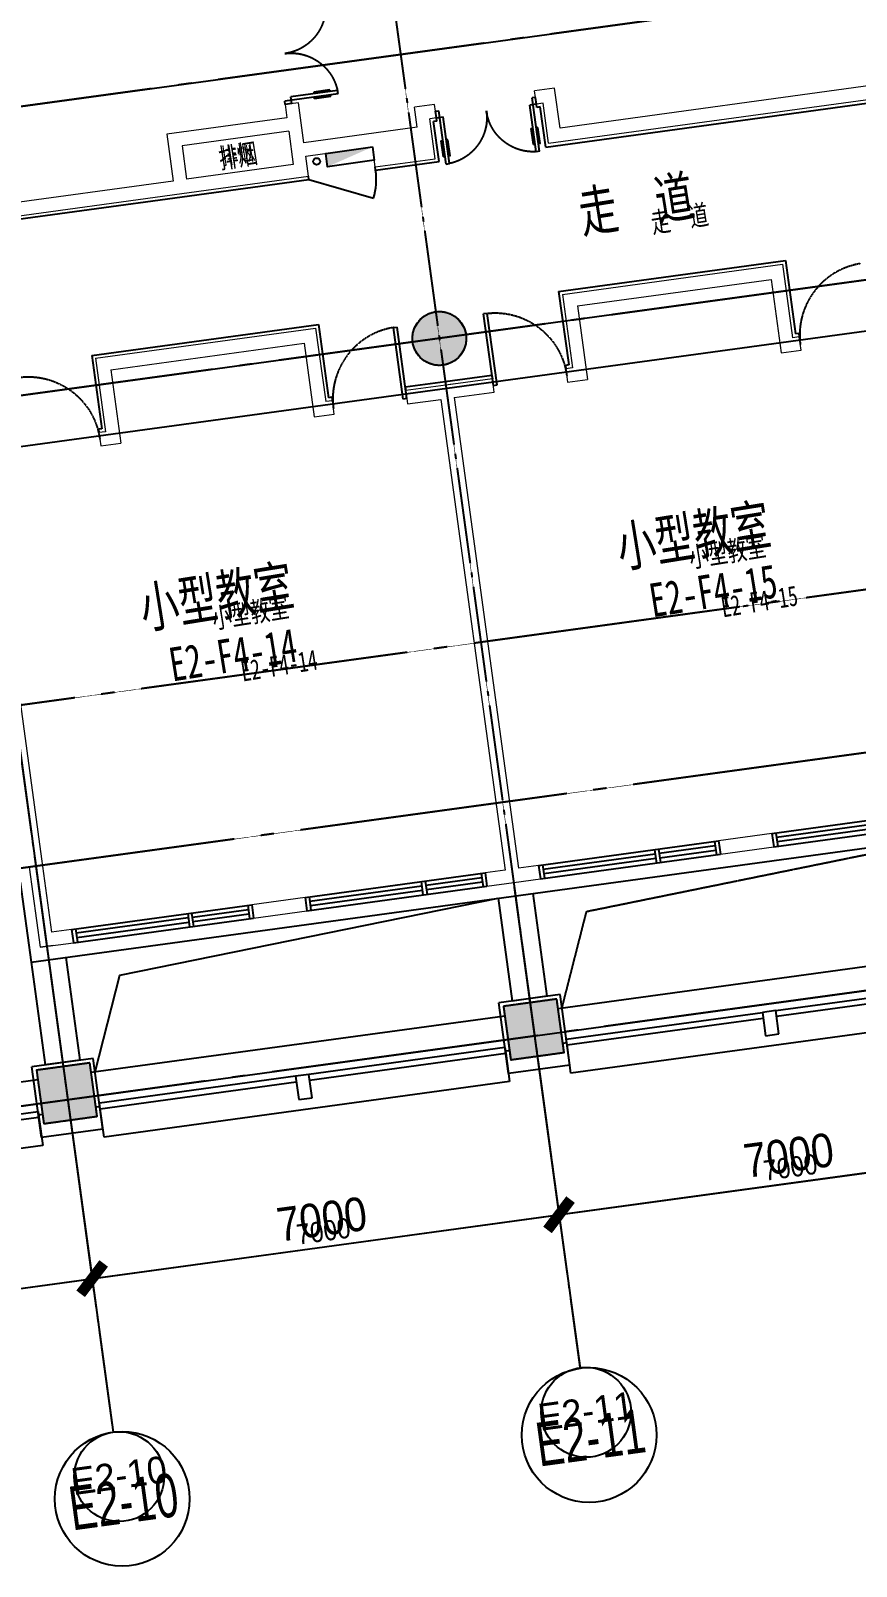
# Model space of a CAD drawing. Header units: millimetres. Extents: x 11669738 to 11859441, y -6222081 to -6069093.
# Drawn here: x 11720352 to 11732616, y -6112747 to -6089958 of the extents above; entities that cross this region are included whole.
import ezdxf
from ezdxf.enums import TextEntityAlignment as Align

# ---------------------------------------------------------------- set-up
doc = ezdxf.new("R2010")
doc.units = ezdxf.units.MM
for name, pattern in [('DASH', [0.35, 0.25, -0.1]), ('E-COLS-F4$0$HIDDEN', [0.375, 0.25, -0.125]), ('E-RG-1F$0$$0$DOTE', [2.42, 2, -0.2, 0.02, -0.2]), ('XRE2$0$HIDDEN', [0.375, 0.25, -0.125])]:
    doc.linetypes.add(name, pattern=pattern)
for name, color, linetype in [('A—墙体', 7, 'Continuous'), ('A—文字索引', 40, 'Continuous'), ('A—轴线、尺寸', 1, 'Continuous'), ('A—门窗', 135, 'Continuous'), ('E-COLS-F4$0$0S-COLS-HATCH', 8, 'Continuous'), ('E-COLS-F4$0$0S-COLS-I', 90, 'E-COLS-F4$0$HIDDEN'), ('E2-RI-4F$0$A-SYMB-VOID', 35, 'Continuous'), ('I—平面—文字', 40, 'Continuous'), ('I—平面—文字（放大1：100）', 40, 'XRE2$0$HIDDEN'), ('I—平面—消防设施', 10, 'Continuous'), ('I—平面—装饰面层线', 192, 'Continuous'), ('I—平面—门', 22, 'Continuous'), ('轴线100', 1, 'Continuous')]:
    doc.layers.add(name, color=color, linetype=linetype)
doc.layers.add('E2-RI-4F$0$A-DOOR', color=32, linetype='Continuous', lineweight=5)
doc.layers.add('E2-RI-4F$0$A-WALL', color=7, linetype='Continuous', lineweight=5)
doc.styles.add('ARIAL', font='SIMYOU.TTF', dxfattribs={"width": 0.9})
doc.styles.add('XD2008', font='simhei.ttf', dxfattribs={"width": 0.85})
doc.dimstyles.new('200', dxfattribs={"dimscale": 200, "dimtxt": 2.5, "dimasz": 2, "dimexe": 1, "dimexo": 1, "dimgap": 0.8, "dimtad": 1, "dimdec": 0, "dimdsep": 46, "dimtxsty": 'ARIAL', "dimblk1": 'ARCHTICK', "dimblk2": 'ARCHTICK', "dimsah": 1, "dimcen": -0.9, "dimdle": 1, "dimclrd": 256, "dimclre": 256, "dimclrt": 40, "dimaunit": 1, "dimadec": 0, "dimazin": 0, "dimtfac": 0.35, "dimtdec": 0, "dimtix": 1, "dimtmove": 2, "dimatfit": 3, "dimldrblk": 'ARCHTICK', "dimfxl": 0, "dimtvp": 0.8, "dimtolj": 1, "dimtzin": 0, "dimarcsym": 0})
doc.dimstyles.new('副本 100', dxfattribs={"dimscale": 100, "dimtxt": 2.5, "dimasz": 2, "dimexe": 1, "dimexo": 1, "dimgap": 0.8, "dimtad": 1, "dimdec": 0, "dimdsep": 46, "dimtxsty": 'ARIAL', "dimblk1": 'ARCHTICK', "dimblk2": 'ARCHTICK', "dimsah": 1, "dimcen": -0.9, "dimdle": 1, "dimclrd": 256, "dimclre": 256, "dimclrt": 40, "dimaunit": 1, "dimadec": 0, "dimazin": 0, "dimtfac": 0.35, "dimtdec": 0, "dimtix": 1, "dimtmove": 2, "dimatfit": 3, "dimldrblk": 'ARCHTICK', "dimfxl": 0, "dimtvp": 0.8, "dimtolj": 1, "dimtzin": 0, "dimarcsym": 0})

# ---------------------------------------------------------------- blocks, each defined once
blk = doc.blocks.new('E-COLS-F4')
at = {"layer": 'E-COLS-F4$0$0S-COLS-HATCH'}
h = blk.add_hatch(color=18, dxfattribs=at)
edge = h.paths.add_edge_path()
edge.add_arc((11726422, -6094525), 400, 0, 360)
for points in [[(11728166, -6104329), (11727374, -6104437), (11727482, -6105230), (11728275, -6105121)], [(11721231, -6105277), (11720438, -6105385), (11720546, -6106178), (11721339, -6106069)]]:
    blk.add_hatch(color=18, dxfattribs=at).paths.add_polyline_path(points)
at = {"layer": 'A—墙体'}
for points in [[(11728166, -6104329), (11727374, -6104437), (11727482, -6105230), (11728275, -6105121)], [(11721231, -6105277), (11720438, -6105385), (11720546, -6106178), (11721339, -6106069)]]:
    blk.add_lwpolyline(points, close=True, dxfattribs=at)
blk.add_circle((11726422, -6094525), 400, dxfattribs=at)
at = {"layer": 'E-COLS-F4$0$0S-COLS-I'}
for points in [[(11728166, -6104329), (11727374, -6104437), (11727482, -6105230), (11728275, -6105121)], [(11721231, -6105277), (11720438, -6105385), (11720546, -6106178), (11721339, -6106069)]]:
    blk.add_lwpolyline(points, close=True, dxfattribs=at)
blk.add_circle((11726422, -6094525), 400, dxfattribs=at)
blk = doc.blocks.new('E2-RI-4F$0$RECTANGULAR_MULLION_-_6002')
at = {"layer": 'A—门窗'}
for p, q in [((63913, 129155), (63913, 129240)), ((63913, 129240), (66853, 129240)), ((67053, 129240), (69993, 129240)), ((69993, 129240), (69993, 129155)), ((63913, 128731), (63913, 129155)), ((63913, 129155), (66853, 129155)), ((67053, 129155), (69993, 129155)), ((69993, 129155), (69993, 128731)), ((69993, 128731), (63913, 128731))]:
    blk.add_line(p, q, dxfattribs=at)
blk = doc.blocks.new('E2-RI-4F$0$窗2727')
at = {"layer": 'A—门窗'}
for p, q in [((11707367, -6105027), (11710042, -6104662)), ((11709091, -6104792), (11709118, -6104990)), ((11709150, -6104784), (11709178, -6104982)), ((11709992, -6104736), (11709160, -6104850)), ((11710001, -6104802), (11709169, -6104916)), ((11709983, -6104670), (11710010, -6104868)), ((11710042, -6104662), (11710069, -6104860)), ((11707367, -6105027), (11707394, -6105225)), ((11707394, -6105225), (11710069, -6104860)), ((11707426, -6105019), (11707454, -6105217)), ((11709100, -6104858), (11707436, -6105085)), ((11709109, -6104924), (11707445, -6105151))]:
    blk.add_line(p, q, dxfattribs=at)
blk = doc.blocks.new('E2-RI-4F$0$$DORLIB2D$00000011')
at = {"layer": 'I—平面—门'}
for p, q in [((-0.467, 0.471), (-0.467, -0.062)), ((-0.467, 0.471), (-0.433, 0.471)), ((-0.433, 0.471), (-0.433, 0.004)), ((0.433, 0.471), (0.433, 0.004)), ((0.467, 0.471), (0.433, 0.471)), ((0.467, 0.471), (0.467, -0.062)), ((-0.483, 0.396), (-0.483, 0.235)), ((-0.483, 0.396), (-0.467, 0.396)), ((-0.417, 0.396), (-0.433, 0.396)), ((-0.417, 0.396), (-0.417, 0.235)), ((0.417, 0.396), (0.417, 0.235)), ((0.417, 0.396), (0.433, 0.396)), ((0.483, 0.396), (0.467, 0.396)), ((0.483, 0.396), (0.483, 0.235)), ((-0.483, 0.235), (-0.467, 0.235)), ((-0.417, 0.235), (-0.433, 0.235)), ((0.417, 0.235), (0.433, 0.235)), ((0.483, 0.235), (0.467, 0.235)), ((-0.5, 0.004), (-0.433, 0.004)), ((-0.5, 0.004), (-0.5, -0.062)), ((0.5, 0.004), (0.433, 0.004)), ((0.5, 0.004), (0.5, -0.062)), ((-0.5, -0.062), (-0.467, -0.062)), ((0.5, -0.062), (0.467, -0.062))]:
    blk.add_line(p, q, dxfattribs=at)
at = {"layer": 'I—平面—门', "color": 8, "linetype": 'DASH', "ltscale": 20}
for centre, start, end in [((-0.467, 0.004), 0, 85.904), ((0.467, 0.004), 94.096, 180)]:
    blk.add_arc(centre, 0.467, start, end, dxfattribs=at)
blk = doc.blocks.new('E2-RI-4F$0$XFX-BX')
blk.add_lwpolyline([(0, 0), (0, 200), (700, 200), (700, 0)], close=True)
blk.add_solid([(0, 0), (0, 0), (700, 0), (700, 200)])
blk = doc.blocks.new('_ArchTick')
at = {"color": 0, "linetype": 'ByBlock', "const_width": 0.4}
blk.add_lwpolyline([(-0.5, -0.5), (0.5, 0.5)], dxfattribs=at)
blk = doc.blocks.new('*D259')
at = {"layer": 'A—轴线、尺寸', "linetype": 'ByBlock', "lineweight": -2}
for p, q in [((11720615, -6103722), (11721292, -6108676)), ((11713679, -6104670), (11714356, -6109624)), ((11714131, -6109453), (11721463, -6108451))]:
    blk.add_line(p, q, dxfattribs=at)
at = {"layer": 'Defpoints', "color": 0, "linetype": 'ByBlock'}
for p in [(11720587, -6103524), (11713652, -6104472), (11721265, -6108478)]:
    blk.add_point(p, dxfattribs=at)
at = {"layer": 'A—轴线、尺寸', "linetype": 'ByBlock', "lineweight": -2, "yscale": 400, "zscale": 400}
for p, xscale, rotation in [((11721265, -6108478), 400, 7.783339573380966), ((11714329, -6109426), 399.9999999999999, 187.783339573381)]:
    blk.add_blockref('_ArchTick', p, dxfattribs=dict(at, xscale=xscale, rotation=rotation))
at = {"layer": 'A—轴线、尺寸', "color": 40, "linetype": 'ByBlock', "insert": (11717741, -6108545), "char_height": 500, "attachment_point": 5, "rotation": 7.7833, "style": 'ARIAL'}
blk.add_mtext('\\A1;7000', dxfattribs=at)
blk = doc.blocks.new('*D260')
at = {"layer": 'A—轴线、尺寸', "linetype": 'ByBlock', "lineweight": -2}
for p, q in [((11727550, -6102774), (11728227, -6107728)), ((11720615, -6103722), (11721292, -6108676)), ((11721066, -6108505), (11728398, -6107503))]:
    blk.add_line(p, q, dxfattribs=at)
at = {"layer": 'Defpoints', "color": 0, "linetype": 'ByBlock'}
for p in [(11727523, -6102576), (11720587, -6103524), (11728200, -6107530)]:
    blk.add_point(p, dxfattribs=at)
at = {"layer": 'A—轴线、尺寸', "linetype": 'ByBlock', "lineweight": -2, "yscale": 400, "zscale": 400}
for p, xscale, rotation in [((11728200, -6107530), 400, 7.783339573380966), ((11721265, -6108478), 399.9999999999999, 187.783339573381)]:
    blk.add_blockref('_ArchTick', p, dxfattribs=dict(at, xscale=xscale, rotation=rotation))
at = {"layer": 'A—轴线、尺寸', "color": 40, "linetype": 'ByBlock', "insert": (11724677, -6107597), "char_height": 500, "attachment_point": 5, "rotation": 7.7833, "style": 'ARIAL'}
blk.add_mtext('\\A1;7000', dxfattribs=at)
blk = doc.blocks.new('*D261')
at = {"layer": 'A—轴线、尺寸', "linetype": 'ByBlock', "lineweight": -2}
for p, q in [((11734486, -6101826), (11735163, -6106780)), ((11727550, -6102774), (11728227, -6107728)), ((11728002, -6107557), (11735334, -6106555))]:
    blk.add_line(p, q, dxfattribs=at)
at = {"layer": 'Defpoints', "color": 0, "linetype": 'ByBlock'}
for p in [(11734458, -6101628), (11727523, -6102576), (11735136, -6106582)]:
    blk.add_point(p, dxfattribs=at)
at = {"layer": 'A—轴线、尺寸', "linetype": 'ByBlock', "lineweight": -2, "yscale": 400, "zscale": 400}
for p, xscale, rotation in [((11735136, -6106582), 400, 7.783339573380966), ((11728200, -6107530), 399.9999999999999, 187.783339573381)]:
    blk.add_blockref('_ArchTick', p, dxfattribs=dict(at, xscale=xscale, rotation=rotation))
at = {"layer": 'A—轴线、尺寸', "color": 40, "linetype": 'ByBlock', "insert": (11731612, -6106649), "char_height": 500, "attachment_point": 5, "rotation": 7.7833, "style": 'ARIAL'}
blk.add_mtext('\\A1;7000', dxfattribs=at)
blk = doc.blocks.new('*D328')
at = {"layer": 'Defpoints', "color": 0, "linetype": 'ByBlock'}
for p in [(11720587, -6103523), (11713652, -6104471), (11721265, -6108477)]:
    blk.add_point(p, dxfattribs=at)
at = {"layer": '轴线100', "linetype": 'ByBlock', "lineweight": -2}
for p, q in [((11720601, -6103622), (11721278, -6108576)), ((11713665, -6104570), (11714343, -6109524)), ((11714230, -6109439), (11721364, -6108464))]:
    blk.add_line(p, q, dxfattribs=at)
at = {"layer": '轴线100', "linetype": 'ByBlock', "lineweight": -2, "xscale": 200, "yscale": 200, "zscale": 200}
for p, rotation in [((11721265, -6108477), 7.783339573525556), ((11714329, -6109425), 187.7833395735256)]:
    blk.add_blockref('_ArchTick', p, dxfattribs=dict(at, rotation=rotation))
at = {"layer": '轴线100', "color": 40, "linetype": 'ByBlock', "insert": (11717766, -6108723), "char_height": 300, "attachment_point": 5, "rotation": 7.7833, "style": 'ARIAL'}
blk.add_mtext('\\A1;7000', dxfattribs=at)
blk = doc.blocks.new('*D329')
at = {"layer": 'Defpoints', "color": 0, "linetype": 'ByBlock'}
for p in [(11727523, -6102575), (11720587, -6103523), (11728200, -6107529)]:
    blk.add_point(p, dxfattribs=at)
at = {"layer": '轴线100', "linetype": 'ByBlock', "lineweight": -2}
for p, q in [((11727536, -6102674), (11728214, -6107628)), ((11720601, -6103622), (11721278, -6108576)), ((11721165, -6108491), (11728299, -6107516))]:
    blk.add_line(p, q, dxfattribs=at)
at = {"layer": '轴线100', "linetype": 'ByBlock', "lineweight": -2, "xscale": 200, "yscale": 200, "zscale": 200}
for p, rotation in [((11728200, -6107529), 7.783339573525556), ((11721265, -6108477), 187.7833395735256)]:
    blk.add_blockref('_ArchTick', p, dxfattribs=dict(at, rotation=rotation))
at = {"layer": '轴线100', "color": 40, "linetype": 'ByBlock', "insert": (11724701, -6107775), "char_height": 300, "attachment_point": 5, "rotation": 7.7833, "style": 'ARIAL'}
blk.add_mtext('\\A1;7000', dxfattribs=at)
blk = doc.blocks.new('*D330')
at = {"layer": 'Defpoints', "color": 0, "linetype": 'ByBlock'}
for p in [(11734458, -6101627), (11727523, -6102575), (11735136, -6106581)]:
    blk.add_point(p, dxfattribs=at)
at = {"layer": '轴线100', "linetype": 'ByBlock', "lineweight": -2}
for p, q in [((11734472, -6101726), (11735149, -6106680)), ((11727536, -6102674), (11728214, -6107628)), ((11728101, -6107543), (11735235, -6106568))]:
    blk.add_line(p, q, dxfattribs=at)
at = {"layer": '轴线100', "linetype": 'ByBlock', "lineweight": -2, "xscale": 200, "yscale": 200, "zscale": 200}
for p, rotation in [((11735136, -6106581), 7.783339573525556), ((11728200, -6107529), 187.7833395735256)]:
    blk.add_blockref('_ArchTick', p, dxfattribs=dict(at, rotation=rotation))
at = {"layer": '轴线100', "color": 40, "linetype": 'ByBlock', "insert": (11731637, -6106827), "char_height": 300, "attachment_point": 5, "rotation": 7.7833, "style": 'ARIAL'}
blk.add_mtext('\\A1;7000', dxfattribs=at)

msp = doc.modelspace()

# ---------------------------------------------------------------- linework, layer by layer
at = {"layer": 'A—轴线、尺寸', "linetype": 'ByBlock'}
for p, q in [((11783741.8, -6082400.3, 0), (11681261.5, -6096408, 0)), ((11784349.6, -6086606.7, 0), (11681837, -6100618.8, 0)), ((11718281.6, -6086654.6, 0), (11721576, -6110756.4, 0)), ((11681938, -6101357.6, 0), (11784457.1, -6087350.1, 0)), ((11785883.7, -6096944.9, 0), (11680724.7, -6111318.7, 0)), ((11727837.7, -6104878.3, 0), (11728511.6, -6109808.4, 0))]:
    msp.add_line(p, q, dxfattribs=at)
for centre in [(11728646.8, -6110799.2, 0), (11721711.3, -6111747.2, 0)]:
    msp.add_circle(centre, 1000, dxfattribs=at)
at = {"layer": 'A—门窗'}
for p, q in [((11720360.2, -6103780.9), (11755552.9, -6098970.5)), ((11720198, -6102594.1), (11720360.2, -6103780.9)), ((11727810.9, -6102762.4), (11728019.4, -6104288.3)), ((11727295.7, -6102832.9), (11727504.2, -6104358.7)), ((11720360.2, -6103780.9), (11720568.7, -6105306.7)), ((11720875.4, -6103710.4), (11721083.9, -6105236.3)), ((11728217.6, -6104261.2), (11727306.1, -6104385.8)), ((11728217.6, -6104261.2), (11727306.1, -6104385.8)), ((11728019.4, -6104288.3), (11727504.2, -6104358.7)), ((11728361.2, -6105311.4), (11728217.6, -6104261.2)), ((11727449.6, -6105436), (11727306.1, -6104385.8)), ((11731419.4, -6104499.5), (11731221.2, -6104526.6)), ((11731221.2, -6104526.6), (11731268.6, -6104873.4)), ((11731466.8, -6104846.3), (11731419.4, -6104499.5)), ((11731268.6, -6104873.4), (11731466.8, -6104846.3)), ((11721282.1, -6105209.2), (11720370.6, -6105333.8)), ((11721282.1, -6105209.2), (11720370.6, -6105333.8)), ((11721083.9, -6105236.3), (11720568.7, -6105306.7)), ((11721425.6, -6106259.4), (11721282.1, -6105209.2)), ((11727396.8, -6105049.3), (11724483.9, -6105447.5)), ((11724495.4, -6105531.6), (11727408.3, -6105133.4)), ((11727396.8, -6105049.3), (11727408.3, -6105133.4)), ((11727408.3, -6105133.4), (11727465.7, -6105553.8)), ((11720514.1, -6106384), (11720370.6, -6105333.8)), ((11724285.7, -6105474.6), (11721372.8, -6105872.7)), ((11724483.9, -6105447.5), (11724285.7, -6105474.6)), ((11724285.7, -6105474.6), (11724333.1, -6105821.4)), ((11724531.3, -6105794.3), (11724483.9, -6105447.5)), ((11728361.2, -6105311.4), (11727449.6, -6105436)), ((11721384.3, -6105956.8), (11724297.2, -6105558.6)), ((11727465.7, -6105553.8), (11721441.7, -6106377.2)), ((11721384.3, -6105956.8), (11721372.8, -6105872.7)), ((11721441.7, -6106377.2), (11721384.3, -6105956.8)), ((11724333.1, -6105821.4), (11724531.3, -6105794.3)), ((11717548.4, -6106395.5), (11720461.3, -6105997.3)), ((11717559.8, -6106479.6), (11720472.8, -6106081.4)), ((11720461.3, -6105997.3), (11720472.8, -6106081.4)), ((11720472.8, -6106081.4), (11720530.2, -6106501.8)), ((11721425.6, -6106259.4), (11720514.1, -6106384)), ((11720530.2, -6106501.8), (11714506.2, -6107325.2))]:
    msp.add_line(p, q, dxfattribs=at)
at = {"layer": 'A—门窗', "color": 8, "linetype": 'DASH'}
msp.add_lwpolyline([(11728244.7, -6104459.3), (11728609.7, -6103028.4), (11734231.2, -6101884.9)], dxfattribs=at)
at = {"layer": 'A—门窗'}
for points in [[(11728185.2, -6104467.5), (11734328.1, -6103627.8)], [(11721249.7, -6105415.4), (11727392.6, -6104575.8)], [(11728255.7, -6104982.7), (11728315.1, -6104974.5)], [(11727403.6, -6105099.1), (11727463, -6105091)], [(11714314.2, -6106363.4), (11720457.1, -6105523.8)], [(11721320.2, -6105930.7), (11721379.6, -6105922.5)], [(11720468.1, -6106047.1), (11720527.5, -6106039)]]:
    msp.add_lwpolyline(points, dxfattribs=at)
at = {"layer": 'E2-RI-4F$0$A-SYMB-VOID'}
msp.add_lwpolyline([(11721309.2, -6105407.3), (11721674.2, -6103976.3), (11727295.7, -6102832.9)], dxfattribs=at)
at = {"layer": 'E2-RI-4F$0$A-WALL'}
for p, q in [((11746942.1, -6088843.3), (11728216.3, -6091402.9)), ((11728045.2, -6091628.1), (11747167.4, -6089014.4)), ((11728135, -6090808.4), (11727837.8, -6090849.1)), ((11727864.8, -6091047.2), (11727837.8, -6090849.1)), ((11728216.3, -6091402.9), (11728135, -6090808.4)), ((11724329.4, -6091026.3), (11724131.2, -6091053.4)), ((11724131.2, -6091053.4), (11724158.3, -6091251.3)), ((11724410.6, -6091620.3), (11724329.4, -6091026.3)), ((11726351.6, -6091052.2), (11726054.3, -6091092.8)), ((11726095, -6091390.1), (11726054.3, -6091092.8)), ((11726378.7, -6091250.4), (11726351.6, -6091052.2)), ((11727963.9, -6091033.7), (11727864.8, -6091047.2)), ((11728045.2, -6091628.1), (11727963.9, -6091033.7)), ((11724158.3, -6091251.3), (11722374.9, -6091495)), ((11726378.7, -6091250.4), (11726279.6, -6091263.9)), ((11726360.8, -6091858.4), (11726279.6, -6091263.9)), ((11722374.9, -6091495), (11722469.7, -6092188.4)), ((11724185.4, -6091449.4), (11722600.1, -6091666.1)), ((11724185.4, -6091449.4), (11724253.1, -6091944.8)), ((11726095, -6091390.1), (11724410.6, -6091620.3)), ((11722600.1, -6091666.1), (11722667.8, -6092161.3)), ((11724437.7, -6091818.4), (11725428.4, -6091683)), ((11724478.3, -6092115.7), (11724437.7, -6091818.4)), ((11725469.1, -6091980.3), (11725428.4, -6091683)), ((11725428.5, -6091683.1), (11725428.4, -6091683)), ((11724253, -6091944.6), (11722667.8, -6092161.3)), ((11725469.1, -6091980.3), (11726360.8, -6091858.4)), ((11722469.7, -6092188.4), (11715732.2, -6093109.3)), ((11722595.8, -6092373), (11724478.3, -6092115.7)), ((11715561.2, -6093334.5), (11722595.8, -6092373)), ((11728250.8, -6093871), (11731520.4, -6093424)), ((11731520.4, -6093424), (11731669.4, -6094513.9)), ((11728476.1, -6094042), (11731349.3, -6093649.3)), ((11731349.3, -6093649.3), (11731498.3, -6094739.2)), ((11728250.8, -6093871), (11728399.8, -6094960.8)), ((11728476.1, -6094042), (11728625, -6095131.9)), ((11721315.3, -6094818.9), (11724584.9, -6094372)), ((11724584.9, -6094372), (11724733.9, -6095461.9)), ((11731768.5, -6094500.4), (11731669.4, -6094513.9)), ((11721540.5, -6094990), (11724413.8, -6094597.3)), ((11724413.8, -6094597.3), (11724562.8, -6095687.2)), ((11731498.3, -6094739.2), (11731795.6, -6094698.5)), ((11721315.3, -6094818.9), (11721464.3, -6095908.8)), ((11721540.5, -6094990), (11721689.5, -6096079.9)), ((11728399.8, -6094960.8), (11728300.7, -6094974.4)), ((11726517.3, -6095218.2), (11725922.8, -6095299.4)), ((11727210.8, -6095123.4), (11726517.3, -6095218.2)), ((11726616.4, -6095204.6), (11726517.3, -6095218.2)), ((11728327.8, -6095172.5), (11728625, -6095131.9)), ((11724833, -6095448.4), (11724733.9, -6095461.9)), ((11725949.9, -6095497.6), (11726445.3, -6095429.9)), ((11726445.3, -6095429.9), (11727400, -6102414.9)), ((11726643.4, -6095402.8), (11727237.9, -6095321.5)), ((11726643.4, -6095402.8), (11727598.2, -6102387.8)), ((11724562.8, -6095687.2), (11724860, -6095646.5)), ((11721464.3, -6095908.8), (11721365.2, -6095922.4)), ((11721392.3, -6096120.5), (11721689.5, -6096079.9)), ((11719707.9, -6096350.8), (11720514, -6102248.2)), ((11731363.3, -6101873.2), (11730570.7, -6101981.5)), ((11730570.7, -6101981.5), (11730597.8, -6102179.7)), ((11730597.8, -6102179.7), (11731390.4, -6102071.3)), ((11731390.4, -6102071.3), (11731363.3, -6101873.2)), ((11720514, -6102248.2), (11720662.7, -6103335.8)), ((11720329.1, -6102372.1), (11720491.6, -6103561.3)), ((11727400, -6102414.9), (11727102.9, -6102455.5)), ((11727102.9, -6102455.5), (11727130, -6102653.7)), ((11727895.6, -6102347.2), (11727598.2, -6102387.8)), ((11727922.7, -6102545.3), (11727895.6, -6102347.2)), ((11727130, -6102653.7), (11727526.2, -6102599.5)), ((11727526.2, -6102599.5), (11727922.7, -6102545.3)), ((11724427.8, -6102821.1), (11723635.2, -6102929.5)), ((11723635.2, -6102929.5), (11723662.3, -6103127.6)), ((11724454.9, -6103019.3), (11724427.8, -6102821.1)), ((11723662.3, -6103127.6), (11724454.9, -6103019.3)), ((11720960.1, -6103295.1), (11720662.7, -6103335.8)), ((11720987.2, -6103493.3), (11720960.1, -6103295.1)), ((11720491.6, -6103561), (11720987.2, -6103493.3)), ((11720689.8, -6103534.2), (11720491.6, -6103561.3)), ((11720689.8, -6103534), (11720689.8, -6103534.2))]:
    msp.add_line(p, q, dxfattribs=at)
at = {"layer": 'E2-RI-4F$0$A-WALL', "lineweight": 13}
for p, q in [((11731795.6, -6094698.5), (11731768.5, -6094500.4)), ((11728300.7, -6094974.4), (11728327.8, -6095172.5)), ((11727237.9, -6095321.5), (11727210.8, -6095123.4)), ((11724860, -6095646.5), (11724833, -6095448.4)), ((11721365.2, -6095922.4), (11721392.3, -6096120.5))]:
    msp.add_line(p, q, dxfattribs=at)
at = {"layer": 'I—平面—消防设施'}
msp.add_circle((11724599.8, -6091897.2), 50, dxfattribs=at)
at = {"layer": 'I—平面—装饰面层线'}
for p, q in [((11728002.4, -6091684.4), (11747223.7, -6089057.2)), ((11727871.6, -6091096.7), (11727864.8, -6091047.2)), ((11727921.2, -6091090), (11727871.6, -6091096.7)), ((11728002.4, -6091684.4), (11727921.2, -6091090)), ((11726385.4, -6091299.9), (11726335.9, -6091306.7)), ((11726417.2, -6091901.1), (11726335.9, -6091306.7)), ((11726385.4, -6091299.9), (11726378.7, -6091250.4)), ((11725475.8, -6092029.8), (11725469.1, -6091980.3)), ((11725475.8, -6092029.8), (11726417.2, -6091901.1)), ((11722602.6, -6092422.5), (11724485.1, -6092165.2)), ((11724485.1, -6092165.2), (11724478.3, -6092115.7)), ((11715567.9, -6093384.1), (11722602.6, -6092422.5)), ((11728194.5, -6093828.2), (11731563.2, -6093367.7)), ((11731563.2, -6093367.7), (11731712.2, -6094457.6)), ((11728194.5, -6093828.2), (11728343.5, -6094918.1)), ((11721259, -6094776.2), (11724627.7, -6094315.7)), ((11724627.7, -6094315.7), (11724776.6, -6095405.6)), ((11731761.7, -6094450.8), (11731712.2, -6094457.6)), ((11731761.7, -6094450.8), (11731768.5, -6094500.4)), ((11721259, -6094776.2), (11721408, -6095866.1)), ((11728343.5, -6094918.1), (11728293.9, -6094924.8)), ((11728293.9, -6094924.8), (11728300.7, -6094974.4)), ((11726510.5, -6095168.6), (11725916.1, -6095249.9)), ((11727204.1, -6095073.8), (11726510.5, -6095168.6)), ((11727204.1, -6095073.8), (11727210.8, -6095123.4)), ((11724826.2, -6095398.8), (11724776.6, -6095405.6)), ((11724826.2, -6095398.8), (11724833, -6095448.4)), ((11725916.1, -6095249.9), (11725922.8, -6095299.4)), ((11721408, -6095866.1), (11721358.4, -6095872.8)), ((11721358.4, -6095872.8), (11721365.2, -6095922.4))]:
    msp.add_line(p, q, dxfattribs=at)
at = {"layer": 'I—平面—门'}
for p, q in [((11724485.1, -6092165.2), (11725445.8, -6092442.7)), ((11725739.3, -6094362.7), (11725793.8, -6094355.3)), ((11725884.5, -6095425.3), (11725739.3, -6094362.7)), ((11725939, -6095417.9), (11725793.8, -6094355.3)), ((11725939, -6095417.9), (11725884.5, -6095425.3))]:
    msp.add_line(p, q, dxfattribs=at)
at = {"layer": 'I—平面—门', "extrusion": (0, 0, -1)}
for p, q in [((11727133.6, -6094152.4), (11727079.1, -6094159.8)), ((11727224.4, -6095222.4), (11727079.1, -6094159.8)), ((11727278.9, -6095215), (11727133.6, -6094152.4)), ((11727224.4, -6095222.4), (11727278.9, -6095215))]:
    msp.add_line(p, q, dxfattribs=at)
at = {"layer": 'I—平面—门', "lineweight": 13}
msp.add_line((11725922.8, -6095299.4), (11725949.9, -6095497.6), dxfattribs=at)
at = {"layer": 'I—平面—门'}
msp.add_arc((11724485.1, -6092165.2), 1000, 343.8909, 7.78334, dxfattribs=at)
at = {"layer": 'I—平面—门', "color": 8, "linetype": 'DASH', "ltscale": 20}
for centre in [(11732847.3, -6094473.6), (11725911.8, -6095421.6)]:
    msp.add_arc(centre, 1072.5, 99.25262, 187.78334, dxfattribs=at)
at = {"layer": 'I—平面—门', "color": 8, "linetype": 'DASH', "ltscale": 20, "extrusion": (0, 0, -1)}
for centre in [(11727251.6, -6095218.7), (11720316.1, -6096166.7)]:
    msp.add_ellipse(centre, major_axis=(469.9, 964.1), ratio=1, start_param=-0.5636957, end_param=0.9814568, dxfattribs=at)
at = {"layer": '轴线100', "linetype": 'E-RG-1F$0$$0$DOTE'}
for p, q in [((11724018.5, -6076937, 0), (11728511.5, -6109808.1, 0)), ((11717083, -6077885, 0), (11721576, -6110756.1, 0)), ((11775276.9, -6083556.9, 0), (11707029.4, -6092885.3, 0)), ((11775861, -6087766.5, 0), (11699678.7, -6098179.6, 0)), ((11776575.4, -6092263.3, 0), (11697284.6, -6103101.2, 0)), ((11776789.7, -6094654.2, 0), (11697498.9, -6105492.2, 0)), ((11777329.9, -6098113.2, 0), (11674464.8, -6112173.4, 0))]:
    msp.add_line(p, q, dxfattribs=at)
at = {"layer": '轴线100', "linetype": 'ByBlock'}
for centre in [(11728601.4, -6110462.5, 0), (11721666.7, -6111416.6, 0)]:
    msp.add_circle(centre, 666.7, dxfattribs=at)

# ---------------------------------------------------------------- block references
at = {"layer": 'A—门窗'}
for p in [(23996.3, 3154.1), (20528.5, 2680.1), (17060.8, 2206.1), (13593, 1732.1)]:
    msp.add_blockref('E2-RI-4F$0$窗2727', p, dxfattribs=at)
at = {"layer": 'A—门窗', "rotation": 7.783339573525514}
msp.add_blockref('E2-RI-4F$0$RECTANGULAR_MULLION_-_6002', (11682486.4, -6241629.5), dxfattribs=at)
at = {"layer": 'E2-RI-4F$0$A-DOOR', "zscale": 1500}
for p, xscale, yscale, rotation in [((11724122.5, -6090297.6), -1500.000000000001, 1500.000000000001, 277.7833395722305), ((11727120.9, -6091142.5), -1499.999999999999, 1499.999999999999, 187.7833395722306)]:
    msp.add_blockref('E2-RI-4F$0$$DORLIB2D$00000011', p, dxfattribs=dict(at, xscale=xscale, yscale=yscale, rotation=rotation))
at = {"layer": 'I—平面—消防设施', "rotation": 187.7761613769446}
msp.add_blockref('E2-RI-4F$0$XFX-BX', (11725428.5, -6091683.1), dxfattribs=at)
at = {"layer": 'I—平面—装饰面层线'}
msp.add_blockref('E-COLS-F4', (0, 0), dxfattribs=at)

# ---------------------------------------------------------------- texts
at = {"layer": 'A—文字索引', "color": 40, "style": 'ARIAL', "width": 0.7}
for s, p in [('E2-11', (11728667.7, -6110836.6, 0)), ('E2-10', (11721732.2, -6111784.6, 0))]:
    msp.add_text(s, height=650, rotation=7.78334, dxfattribs=at).set_placement(p, align=Align.MIDDLE_CENTER)
at = {"layer": 'I—平面—文字', "linetype": 'ByBlock', "style": 'XD2008', "width": 0.7}
for s, height, rotation, p in [('排烟', 250, 9.37746, (11723201.7, -6091952.1, 0)), ('走  道', 600, 9.15842, (11728545.7, -6092962, 0)), ('小型教室', 600, 9.15842, (11729111.7, -6097929.3, 0)), ('小型教室', 600, 9.15842, (11722027, -6098834.8, 0)), ('E2-F4-15', 500, 9.15842, (11729591.5, -6098665.1)), ('E2-F4-14', 500, 9.15842, (11722457.6, -6099617.1))]:
    msp.add_text(s, height=height, rotation=rotation, dxfattribs=at).set_placement(p)
at = {"layer": 'I—平面—文字（放大1：100）', "linetype": 'ByBlock', "style": 'XD2008', "width": 0.7}
for s, p in [('排烟', (11723171, -6092008.9, 0)), ('走  道', (11729590.9, -6092962, 0)), ('小型教室', (11730157, -6097929.3, 0)), ('E2-F4-15', (11730636.7, -6098665.1)), ('小型教室', (11723072.3, -6098834.8, 0)), ('E2-F4-14', (11723502.9, -6099617.1))]:
    msp.add_text(s, height=300, rotation=9.15842, dxfattribs=at).set_placement(p)
at = {"layer": '轴线100', "color": 40, "style": 'ARIAL'}
for s, p in [('E2-11', (11728598.4, -6110443.8, 0)), ('E2-10', (11721663.7, -6111397.8, 0))]:
    msp.add_text(s, height=400, rotation=7.78334, dxfattribs=at).set_placement(p, align=Align.MIDDLE_CENTER)

# ---------------------------------------------------------------- dimensions: what is measured, and where the dimension line sits
at = {"layer": 'A—轴线、尺寸', "linetype": 'ByBlock'}
for base, p1, p2, picture, middle in [((11735135.6, -6106581.6, 0), (11727522.9, -6102575.7, 0), (11734458.4, -6101627.7, 0), '*D261', (11731612.3, -6106649.4, 0)), ((11728200.1, -6107529.6, 0), (11720587.4, -6103523.7, 0), (11727522.9, -6102575.7, 0), '*D260', (11724676.8, -6107597.4, 0)), ((11721264.6, -6108477.6, 0), (11713651.9, -6104471.6, 0), (11720587.4, -6103523.7, 0), '*D259', (11717741.3, -6108545.4, 0))]:
    dim = msp.add_linear_dim(base=base, p1=p1, p2=p2, angle=7.78334, dimstyle='200', dxfattribs=at)
    dim.commit()
    dim.dimension.update_dxf_attribs({"geometry": picture, "text_midpoint": middle})
at = {"layer": '轴线100', "linetype": 'ByBlock'}
for base, p1, p2, picture, middle in [((11735135.5, -6106581.3, 0), (11727522.9, -6102575.4, 0), (11734458.4, -6101627.4, 0), '*D330', (11731636.6, -6106827.4, 0)), ((11728200, -6107529.3, 0), (11720587.4, -6103523.4, 0), (11727522.9, -6102575.4, 0), '*D329', (11724701.1, -6107775.4, 0)), ((11721264.5, -6108477.3, 0), (11713651.9, -6104471.4, 0), (11720587.4, -6103523.4, 0), '*D328', (11717765.6, -6108723.4, 0))]:
    dim = msp.add_linear_dim(base=base, p1=p1, p2=p2, angle=7.78334, dimstyle='副本 100', override={"dimtxt": 3}, dxfattribs=at)
    dim.commit()
    dim.dimension.update_dxf_attribs({"geometry": picture, "text_midpoint": middle})

doc.saveas('drawing.dxf')
